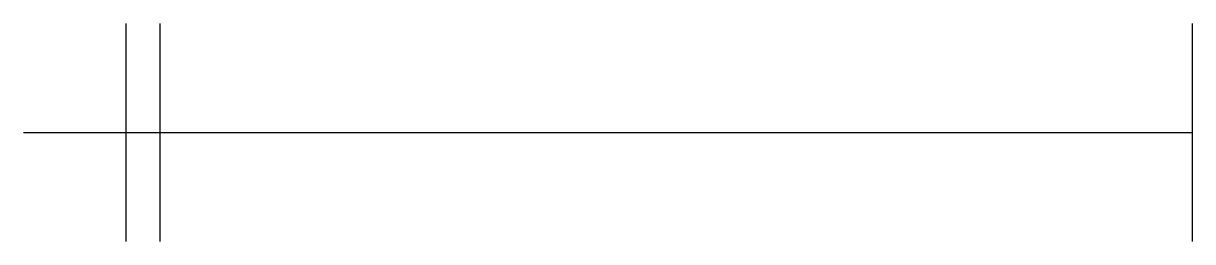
# Model space of a CAD drawing. Extents: x -6 to 45.4, y -4.8 to 4.8.
import ezdxf

# ---------------------------------------------------------------- set-up
doc = ezdxf.new("R2010")
doc.units = 0
doc.linetypes.add('CENTER', pattern=[28.575, 12.7, -6.35, 3.175, -6.35])
doc.layers.get('0').update_dxf_attribs({"linetype": 'CONTINUOUS'})

msp = doc.modelspace()

# ---------------------------------------------------------------- linework, layer by layer
at = {"linetype": 'CONTINUOUS'}
for p, q in [((-1.5, 4.78), (-1.5, -4.78)), ((0, -4.78), (0, 4.78)), ((45.35, -4.78), (45.35, 4.78)), ((-6, 0), (45.35, 0))]:
    msp.add_line(p, q, dxfattribs=at)
at = {"linetype": 'CENTER'}
msp.add_line((-6, 0), (45.35, 0), dxfattribs=at)

doc.saveas('drawing.dxf')
